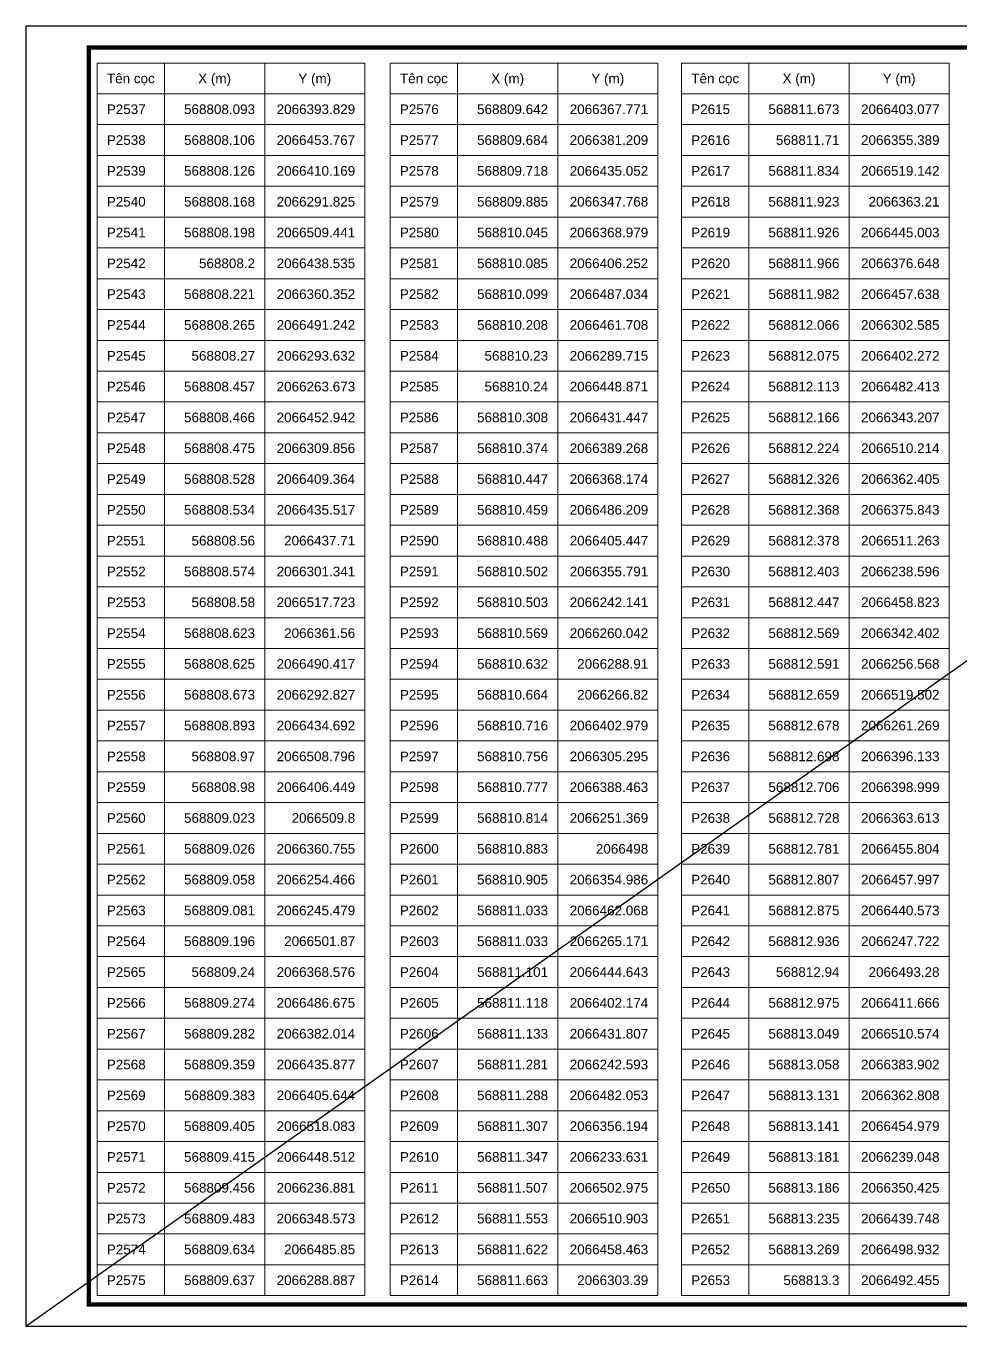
# Model space of a CAD drawing. Header units: millimetres. Extents: x 0 to 571985, y 0 to 2066666.
# Drawn here: x 569629.46 to 569650.8, y 2065223.57 to 2065253.27 of the extents above; entities that cross this region are included whole.
import ezdxf
from ezdxf.enums import TextEntityAlignment as Align

# ---------------------------------------------------------------- set-up
doc = ezdxf.new("R2010")
doc.units = ezdxf.units.MM
doc.linetypes.add('CENTER', pattern=[3, 1.5, -0.5, 0.5, -0.5])
for name, color, linetype, lineweight in [('A-KY HIEU', 34, 'Continuous', 20), ('E- RANH GIOI', 1, 'CENTER', 13), ('kata_net khung', 3, 'Continuous', 20), ('kata_text', 254, 'Continuous', 30)]:
    doc.layers.add(name, color=color, linetype=linetype, lineweight=lineweight)
doc.layers.add('KCS_Plotter', color=11, linetype='Continuous', plot=False)
doc.styles.add('kata_text', font='arial.ttf', dxfattribs={"width": 0.8})

# ---------------------------------------------------------------- blocks, each defined once
blk = doc.blocks.new('A$C33BC4D2A')
at = {"layer": 'A-KY HIEU', "color": 0, "const_width": 1.02}
blk.add_lwpolyline([(14.35, -292.1), (14.35, -4.9), (414.98, -4.9), (414.98, -292.1)], close=True, dxfattribs=at)
at = {"layer": 'Defpoints', "color": 125}
blk.add_lwpolyline([(0, -297), (420, -297), (420, 0), (0, 0)], close=True, dxfattribs=at)

msp = doc.modelspace()

# ---------------------------------------------------------------- linework, layer by layer
at = {"layer": 'kata_net khung'}
for p, q in [((569631.083, 2065252.424), (569637.199, 2065252.424)), ((569631.083, 2065252.424), (569631.083, 2065224.264)), ((569632.623, 2065252.424), (569632.623, 2065251.72)), ((569632.623, 2065252.424), (569632.623, 2065224.264)), ((569634.911, 2065252.424), (569634.911, 2065251.72)), ((569634.911, 2065252.424), (569634.911, 2065224.264)), ((569637.199, 2065252.424), (569637.199, 2065251.72)), ((569637.199, 2065252.424), (569637.199, 2065224.264)), ((569637.78, 2065252.424), (569643.896, 2065252.424)), ((569637.78, 2065252.424), (569643.896, 2065252.424)), ((569637.78, 2065252.424), (569637.78, 2065251.72)), ((569637.78, 2065252.424), (569637.78, 2065224.264)), ((569639.32, 2065252.424), (569639.32, 2065251.72)), ((569639.32, 2065252.424), (569639.32, 2065224.264)), ((569641.608, 2065252.424), (569641.608, 2065251.72)), ((569641.608, 2065252.424), (569641.608, 2065224.264)), ((569643.896, 2065252.424), (569643.896, 2065251.72)), ((569643.896, 2065252.424), (569643.896, 2065224.264)), ((569644.438, 2065252.424), (569650.554, 2065252.424)), ((569644.438, 2065252.424), (569650.554, 2065252.424)), ((569644.438, 2065252.424), (569650.554, 2065252.424)), ((569644.438, 2065252.424), (569644.438, 2065224.264)), ((569645.978, 2065252.424), (569645.978, 2065251.72)), ((569645.978, 2065252.424), (569645.978, 2065224.264)), ((569648.266, 2065252.424), (569648.266, 2065251.72)), ((569648.266, 2065252.424), (569648.266, 2065224.264)), ((569650.554, 2065252.424), (569650.554, 2065251.72)), ((569650.554, 2065252.424), (569650.554, 2065224.264)), ((569631.083, 2065251.72), (569637.199, 2065251.72)), ((569631.083, 2065251.72), (569637.199, 2065251.72)), ((569631.083, 2065251.72), (569637.199, 2065251.72)), ((569631.083, 2065251.72), (569637.199, 2065251.72)), ((569637.78, 2065251.72), (569643.896, 2065251.72)), ((569637.78, 2065251.72), (569643.896, 2065251.72)), ((569637.78, 2065251.72), (569643.896, 2065251.72)), ((569644.438, 2065251.72), (569650.554, 2065251.72)), ((569644.438, 2065251.72), (569650.554, 2065251.72)), ((569644.438, 2065251.72), (569650.554, 2065251.72)), ((569644.438, 2065251.72), (569650.554, 2065251.72)), ((569631.083, 2065251.016), (569637.199, 2065251.016)), ((569637.78, 2065251.016), (569643.896, 2065251.016)), ((569644.438, 2065251.016), (569650.554, 2065251.016)), ((569631.083, 2065250.312), (569637.199, 2065250.312)), ((569637.78, 2065250.312), (569643.896, 2065250.312)), ((569644.438, 2065250.312), (569650.554, 2065250.312)), ((569631.083, 2065249.608), (569637.199, 2065249.608)), ((569637.78, 2065249.608), (569643.896, 2065249.608)), ((569644.438, 2065249.608), (569650.554, 2065249.608)), ((569631.083, 2065248.904), (569637.199, 2065248.904)), ((569637.78, 2065248.904), (569643.896, 2065248.904)), ((569644.438, 2065248.904), (569650.554, 2065248.904)), ((569631.083, 2065248.2), (569637.199, 2065248.2)), ((569637.78, 2065248.2), (569643.896, 2065248.2)), ((569644.438, 2065248.2), (569650.554, 2065248.2)), ((569631.083, 2065247.496), (569637.199, 2065247.496)), ((569637.78, 2065247.496), (569643.896, 2065247.496)), ((569644.438, 2065247.496), (569650.554, 2065247.496)), ((569631.083, 2065246.792), (569637.199, 2065246.792)), ((569637.78, 2065246.792), (569643.896, 2065246.792)), ((569644.438, 2065246.792), (569650.554, 2065246.792)), ((569631.083, 2065246.088), (569637.199, 2065246.088)), ((569637.78, 2065246.088), (569643.896, 2065246.088)), ((569644.438, 2065246.088), (569650.554, 2065246.088)), ((569631.083, 2065245.384), (569637.199, 2065245.384)), ((569637.78, 2065245.384), (569643.896, 2065245.384)), ((569644.438, 2065245.384), (569650.554, 2065245.384)), ((569631.083, 2065244.68), (569637.199, 2065244.68)), ((569637.78, 2065244.68), (569643.896, 2065244.68)), ((569644.438, 2065244.68), (569650.554, 2065244.68)), ((569631.083, 2065243.976), (569637.199, 2065243.976)), ((569637.78, 2065243.976), (569643.896, 2065243.976)), ((569644.438, 2065243.976), (569650.554, 2065243.976)), ((569631.083, 2065243.272), (569637.199, 2065243.272)), ((569637.78, 2065243.272), (569643.896, 2065243.272)), ((569644.438, 2065243.272), (569650.554, 2065243.272)), ((569631.083, 2065242.568), (569637.199, 2065242.568)), ((569637.78, 2065242.568), (569643.896, 2065242.568)), ((569644.438, 2065242.568), (569650.554, 2065242.568)), ((569631.083, 2065241.864), (569637.199, 2065241.864)), ((569637.78, 2065241.864), (569643.896, 2065241.864)), ((569644.438, 2065241.864), (569650.554, 2065241.864)), ((569631.083, 2065241.16), (569637.199, 2065241.16)), ((569637.78, 2065241.16), (569643.896, 2065241.16)), ((569644.438, 2065241.16), (569650.554, 2065241.16)), ((569631.083, 2065240.456), (569637.199, 2065240.456)), ((569637.78, 2065240.456), (569643.896, 2065240.456)), ((569644.438, 2065240.456), (569650.554, 2065240.456)), ((569631.083, 2065239.752), (569637.199, 2065239.752)), ((569637.78, 2065239.752), (569643.896, 2065239.752)), ((569644.438, 2065239.752), (569650.554, 2065239.752)), ((569631.083, 2065239.048), (569637.199, 2065239.048)), ((569637.78, 2065239.048), (569643.896, 2065239.048)), ((569644.438, 2065239.048), (569650.554, 2065239.048)), ((569631.083, 2065238.344), (569637.199, 2065238.344)), ((569637.78, 2065238.344), (569643.896, 2065238.344)), ((569644.438, 2065238.344), (569650.554, 2065238.344)), ((569631.083, 2065237.64), (569637.199, 2065237.64)), ((569637.78, 2065237.64), (569643.896, 2065237.64)), ((569644.438, 2065237.64), (569650.554, 2065237.64)), ((569631.083, 2065236.936), (569637.199, 2065236.936)), ((569637.78, 2065236.936), (569643.896, 2065236.936)), ((569644.438, 2065236.936), (569650.554, 2065236.936)), ((569631.083, 2065236.232), (569637.199, 2065236.232)), ((569637.78, 2065236.232), (569643.896, 2065236.232)), ((569644.438, 2065236.232), (569650.554, 2065236.232)), ((569631.083, 2065235.528), (569637.199, 2065235.528)), ((569637.78, 2065235.528), (569643.896, 2065235.528)), ((569644.438, 2065235.528), (569650.554, 2065235.528)), ((569631.083, 2065234.824), (569637.199, 2065234.824)), ((569637.78, 2065234.824), (569643.896, 2065234.824)), ((569644.438, 2065234.824), (569650.554, 2065234.824)), ((569631.083, 2065234.12), (569637.199, 2065234.12)), ((569637.78, 2065234.12), (569643.896, 2065234.12)), ((569644.438, 2065234.12), (569650.554, 2065234.12)), ((569631.083, 2065233.416), (569637.199, 2065233.416)), ((569637.78, 2065233.416), (569643.896, 2065233.416)), ((569644.438, 2065233.416), (569650.554, 2065233.416)), ((569631.083, 2065232.712), (569637.199, 2065232.712)), ((569637.78, 2065232.712), (569643.896, 2065232.712)), ((569644.438, 2065232.712), (569650.554, 2065232.712)), ((569631.083, 2065232.008), (569637.199, 2065232.008)), ((569637.78, 2065232.008), (569643.896, 2065232.008)), ((569644.438, 2065232.008), (569650.554, 2065232.008)), ((569631.083, 2065231.304), (569637.199, 2065231.304)), ((569637.78, 2065231.304), (569643.896, 2065231.304)), ((569644.438, 2065231.304), (569650.554, 2065231.304)), ((569631.083, 2065230.6), (569637.199, 2065230.6)), ((569637.78, 2065230.6), (569643.896, 2065230.6)), ((569644.438, 2065230.6), (569650.554, 2065230.6)), ((569631.083, 2065229.896), (569637.199, 2065229.896)), ((569637.78, 2065229.896), (569643.896, 2065229.896)), ((569644.438, 2065229.896), (569650.554, 2065229.896)), ((569631.083, 2065229.192), (569637.199, 2065229.192)), ((569637.78, 2065229.192), (569643.896, 2065229.192)), ((569644.438, 2065229.192), (569650.554, 2065229.192)), ((569631.083, 2065228.488), (569637.199, 2065228.488)), ((569637.78, 2065228.488), (569643.896, 2065228.488)), ((569644.438, 2065228.488), (569650.554, 2065228.488)), ((569631.083, 2065227.784), (569637.199, 2065227.784)), ((569637.78, 2065227.784), (569643.896, 2065227.784)), ((569644.438, 2065227.784), (569650.554, 2065227.784)), ((569631.083, 2065227.08), (569637.199, 2065227.08)), ((569637.78, 2065227.08), (569643.896, 2065227.08)), ((569644.438, 2065227.08), (569650.554, 2065227.08)), ((569631.083, 2065226.376), (569637.199, 2065226.376)), ((569637.78, 2065226.376), (569643.896, 2065226.376)), ((569644.438, 2065226.376), (569650.554, 2065226.376)), ((569631.083, 2065225.672), (569637.199, 2065225.672)), ((569637.78, 2065225.672), (569643.896, 2065225.672)), ((569644.438, 2065225.672), (569650.554, 2065225.672)), ((569631.083, 2065224.968), (569637.199, 2065224.968)), ((569637.78, 2065224.968), (569643.896, 2065224.968)), ((569644.438, 2065224.968), (569650.554, 2065224.968)), ((569631.083, 2065224.264), (569637.199, 2065224.264)), ((569637.78, 2065224.264), (569643.896, 2065224.264)), ((569644.438, 2065224.264), (569650.554, 2065224.264))]:
    msp.add_line(p, q, dxfattribs=at)
at = {"layer": 'KCS_Plotter'}
msp.add_line((569629.456, 2065223.57), (569671.456, 2065253.27), dxfattribs=at)

# ---------------------------------------------------------------- block references
at = {"layer": 'E- RANH GIOI', "xscale": 0.1, "yscale": 0.1, "zscale": 0.1}
msp.add_blockref('A$C33BC4D2A', (569629.456, 2065253.27), dxfattribs=at)

# ---------------------------------------------------------------- texts
at = {"layer": 'kata_text', "style": 'kata_text'}
for s, p in [('Tên cọc', (569631.853, 2065252.072)), ('X (m)', (569633.767, 2065252.072)), ('Y (m)', (569636.055, 2065252.072)), ('Tên cọc', (569638.55, 2065252.072)), ('X (m)', (569640.464, 2065252.072)), ('Y (m)', (569642.752, 2065252.072)), ('Tên cọc', (569645.208, 2065252.072)), ('X (m)', (569647.122, 2065252.072)), ('Y (m)', (569649.41, 2065252.072))]:
    msp.add_text(s, height=0.22, dxfattribs=at).set_placement(p, align=Align.MIDDLE_CENTER)
for s, p in [('P2537', (569631.303, 2065251.368)), ('P2576', (569638, 2065251.368)), ('P2615', (569644.658, 2065251.368)), ('P2538', (569631.303, 2065250.664)), ('P2577', (569638, 2065250.664)), ('P2616', (569644.658, 2065250.664)), ('P2539', (569631.303, 2065249.96)), ('P2578', (569638, 2065249.96)), ('P2617', (569644.658, 2065249.96)), ('P2540', (569631.303, 2065249.256)), ('P2579', (569638, 2065249.256)), ('P2618', (569644.658, 2065249.256)), ('P2541', (569631.303, 2065248.552)), ('P2580', (569638, 2065248.552)), ('P2619', (569644.658, 2065248.552)), ('P2542', (569631.303, 2065247.848)), ('P2581', (569638, 2065247.848)), ('P2620', (569644.658, 2065247.848)), ('P2543', (569631.303, 2065247.144)), ('P2582', (569638, 2065247.144)), ('P2621', (569644.658, 2065247.144)), ('P2544', (569631.303, 2065246.44)), ('P2583', (569638, 2065246.44)), ('P2622', (569644.658, 2065246.44)), ('P2545', (569631.303, 2065245.736)), ('P2584', (569638, 2065245.736)), ('P2623', (569644.658, 2065245.736)), ('P2546', (569631.303, 2065245.032)), ('P2585', (569638, 2065245.032)), ('P2624', (569644.658, 2065245.032)), ('P2547', (569631.303, 2065244.328)), ('P2586', (569638, 2065244.328)), ('P2625', (569644.658, 2065244.328)), ('P2548', (569631.303, 2065243.624)), ('P2587', (569638, 2065243.624)), ('P2626', (569644.658, 2065243.624)), ('P2549', (569631.303, 2065242.92)), ('P2588', (569638, 2065242.92)), ('P2627', (569644.658, 2065242.92)), ('P2550', (569631.303, 2065242.216)), ('P2589', (569638, 2065242.216)), ('P2628', (569644.658, 2065242.216)), ('P2551', (569631.303, 2065241.512)), ('P2590', (569638, 2065241.512)), ('P2629', (569644.658, 2065241.512)), ('P2552', (569631.303, 2065240.808)), ('P2591', (569638, 2065240.808)), ('P2630', (569644.658, 2065240.808)), ('P2553', (569631.303, 2065240.104)), ('P2592', (569638, 2065240.104)), ('P2631', (569644.658, 2065240.104)), ('P2554', (569631.303, 2065239.4)), ('P2593', (569638, 2065239.4)), ('P2632', (569644.658, 2065239.4)), ('P2555', (569631.303, 2065238.696)), ('P2594', (569638, 2065238.696)), ('P2633', (569644.658, 2065238.696)), ('P2556', (569631.303, 2065237.992)), ('P2595', (569638, 2065237.992)), ('P2634', (569644.658, 2065237.992)), ('P2557', (569631.303, 2065237.288)), ('P2596', (569638, 2065237.288)), ('P2635', (569644.658, 2065237.288)), ('P2558', (569631.303, 2065236.584)), ('P2597', (569638, 2065236.584)), ('P2636', (569644.658, 2065236.584)), ('P2559', (569631.303, 2065235.88)), ('P2598', (569638, 2065235.88)), ('P2637', (569644.658, 2065235.88)), ('P2560', (569631.303, 2065235.176)), ('P2599', (569638, 2065235.176)), ('P2638', (569644.658, 2065235.176)), ('P2561', (569631.303, 2065234.472)), ('P2600', (569638, 2065234.472)), ('P2639', (569644.658, 2065234.472)), ('P2562', (569631.303, 2065233.768)), ('P2601', (569638, 2065233.768)), ('P2640', (569644.658, 2065233.768)), ('P2563', (569631.303, 2065233.064)), ('P2602', (569638, 2065233.064)), ('P2641', (569644.658, 2065233.064)), ('P2564', (569631.303, 2065232.36)), ('P2603', (569638, 2065232.36)), ('P2642', (569644.658, 2065232.36)), ('P2565', (569631.303, 2065231.656)), ('P2604', (569638, 2065231.656)), ('P2643', (569644.658, 2065231.656)), ('P2566', (569631.303, 2065230.952)), ('P2605', (569638, 2065230.952)), ('P2644', (569644.658, 2065230.952)), ('P2567', (569631.303, 2065230.248)), ('P2606', (569638, 2065230.248)), ('P2645', (569644.658, 2065230.248)), ('P2568', (569631.303, 2065229.544)), ('P2607', (569638, 2065229.544)), ('P2646', (569644.658, 2065229.544)), ('P2569', (569631.303, 2065228.84)), ('P2608', (569638, 2065228.84)), ('P2647', (569644.658, 2065228.84)), ('P2570', (569631.303, 2065228.136)), ('P2609', (569638, 2065228.136)), ('P2648', (569644.658, 2065228.136)), ('P2571', (569631.303, 2065227.432)), ('P2610', (569638, 2065227.432)), ('P2649', (569644.658, 2065227.432)), ('P2572', (569631.303, 2065226.728)), ('P2611', (569638, 2065226.728)), ('P2650', (569644.658, 2065226.728)), ('P2573', (569631.303, 2065226.024)), ('P2612', (569638, 2065226.024)), ('P2651', (569644.658, 2065226.024)), ('P2574', (569631.303, 2065225.32)), ('P2613', (569638, 2065225.32)), ('P2652', (569644.658, 2065225.32)), ('P2575', (569631.303, 2065224.616)), ('P2614', (569638, 2065224.616)), ('P2653', (569644.658, 2065224.616))]:
    msp.add_text(s, height=0.22, dxfattribs=at).set_placement(p, align=Align.MIDDLE_LEFT)
for s, p in [('568808.093', (569634.691, 2065251.368)), ('2066393.829', (569636.979, 2065251.368)), ('568809.642', (569641.388, 2065251.368)), ('2066367.771', (569643.676, 2065251.368)), ('568811.673', (569648.046, 2065251.368)), ('2066403.077', (569650.334, 2065251.368)), ('568808.106', (569634.691, 2065250.664)), ('2066453.767', (569636.979, 2065250.664)), ('568809.684', (569641.388, 2065250.664)), ('2066381.209', (569643.676, 2065250.664)), ('568811.71', (569648.046, 2065250.664)), ('2066355.389', (569650.334, 2065250.664)), ('568808.126', (569634.691, 2065249.96)), ('2066410.169', (569636.979, 2065249.96)), ('568809.718', (569641.388, 2065249.96)), ('2066435.052', (569643.676, 2065249.96)), ('568811.834', (569648.046, 2065249.96)), ('2066519.142', (569650.334, 2065249.96)), ('568808.168', (569634.691, 2065249.256)), ('2066291.825', (569636.979, 2065249.256)), ('568809.885', (569641.388, 2065249.256)), ('2066347.768', (569643.676, 2065249.256)), ('568811.923', (569648.046, 2065249.256)), ('2066363.21', (569650.334, 2065249.256)), ('568808.198', (569634.691, 2065248.552)), ('2066509.441', (569636.979, 2065248.552)), ('568810.045', (569641.388, 2065248.552)), ('2066368.979', (569643.676, 2065248.552)), ('568811.926', (569648.046, 2065248.552)), ('2066445.003', (569650.334, 2065248.552)), ('568808.2', (569634.691, 2065247.848)), ('2066438.535', (569636.979, 2065247.848)), ('568810.085', (569641.388, 2065247.848)), ('2066406.252', (569643.676, 2065247.848)), ('568811.966', (569648.046, 2065247.848)), ('2066376.648', (569650.334, 2065247.848)), ('568808.221', (569634.691, 2065247.144)), ('2066360.352', (569636.979, 2065247.144)), ('568810.099', (569641.388, 2065247.144)), ('2066487.034', (569643.676, 2065247.144)), ('568811.982', (569648.046, 2065247.144)), ('2066457.638', (569650.334, 2065247.144)), ('568808.265', (569634.691, 2065246.44)), ('2066491.242', (569636.979, 2065246.44)), ('568810.208', (569641.388, 2065246.44)), ('2066461.708', (569643.676, 2065246.44)), ('568812.066', (569648.046, 2065246.44)), ('2066302.585', (569650.334, 2065246.44)), ('568808.27', (569634.691, 2065245.736)), ('2066293.632', (569636.979, 2065245.736)), ('568810.23', (569641.388, 2065245.736)), ('2066289.715', (569643.676, 2065245.736)), ('568812.075', (569648.046, 2065245.736)), ('2066402.272', (569650.334, 2065245.736)), ('568808.457', (569634.691, 2065245.032)), ('2066263.673', (569636.979, 2065245.032)), ('568810.24', (569641.388, 2065245.032)), ('2066448.871', (569643.676, 2065245.032)), ('568812.113', (569648.046, 2065245.032)), ('2066482.413', (569650.334, 2065245.032)), ('568808.466', (569634.691, 2065244.328)), ('2066452.942', (569636.979, 2065244.328)), ('568810.308', (569641.388, 2065244.328)), ('2066431.447', (569643.676, 2065244.328)), ('568812.166', (569648.046, 2065244.328)), ('2066343.207', (569650.334, 2065244.328)), ('568808.475', (569634.691, 2065243.624)), ('2066309.856', (569636.979, 2065243.624)), ('568810.374', (569641.388, 2065243.624)), ('2066389.268', (569643.676, 2065243.624)), ('568812.224', (569648.046, 2065243.624)), ('2066510.214', (569650.334, 2065243.624)), ('568808.528', (569634.691, 2065242.92)), ('2066409.364', (569636.979, 2065242.92)), ('568810.447', (569641.388, 2065242.92)), ('2066368.174', (569643.676, 2065242.92)), ('568812.326', (569648.046, 2065242.92)), ('2066362.405', (569650.334, 2065242.92)), ('568808.534', (569634.691, 2065242.216)), ('2066435.517', (569636.979, 2065242.216)), ('568810.459', (569641.388, 2065242.216)), ('2066486.209', (569643.676, 2065242.216)), ('568812.368', (569648.046, 2065242.216)), ('2066375.843', (569650.334, 2065242.216)), ('568808.56', (569634.691, 2065241.512)), ('2066437.71', (569636.979, 2065241.512)), ('568810.488', (569641.388, 2065241.512)), ('2066405.447', (569643.676, 2065241.512)), ('568812.378', (569648.046, 2065241.512)), ('2066511.263', (569650.334, 2065241.512)), ('568808.574', (569634.691, 2065240.808)), ('2066301.341', (569636.979, 2065240.808)), ('568810.502', (569641.388, 2065240.808)), ('2066355.791', (569643.676, 2065240.808)), ('568812.403', (569648.046, 2065240.808)), ('2066238.596', (569650.334, 2065240.808)), ('568808.58', (569634.691, 2065240.104)), ('2066517.723', (569636.979, 2065240.104)), ('568810.503', (569641.388, 2065240.104)), ('2066242.141', (569643.676, 2065240.104)), ('568812.447', (569648.046, 2065240.104)), ('2066458.823', (569650.334, 2065240.104)), ('568808.623', (569634.691, 2065239.4)), ('2066361.56', (569636.979, 2065239.4)), ('568810.569', (569641.388, 2065239.4)), ('2066260.042', (569643.676, 2065239.4)), ('568812.569', (569648.046, 2065239.4)), ('2066342.402', (569650.334, 2065239.4)), ('568808.625', (569634.691, 2065238.696)), ('2066490.417', (569636.979, 2065238.696)), ('568810.632', (569641.388, 2065238.696)), ('2066288.91', (569643.676, 2065238.696)), ('568812.591', (569648.046, 2065238.696)), ('2066256.568', (569650.334, 2065238.696)), ('568808.673', (569634.691, 2065237.992)), ('2066292.827', (569636.979, 2065237.992)), ('568810.664', (569641.388, 2065237.992)), ('2066266.82', (569643.676, 2065237.992)), ('568812.659', (569648.046, 2065237.992)), ('2066519.502', (569650.334, 2065237.992)), ('568808.893', (569634.691, 2065237.288)), ('2066434.692', (569636.979, 2065237.288)), ('568810.716', (569641.388, 2065237.288)), ('2066402.979', (569643.676, 2065237.288)), ('568812.678', (569648.046, 2065237.288)), ('2066261.269', (569650.334, 2065237.288)), ('568808.97', (569634.691, 2065236.584)), ('2066508.796', (569636.979, 2065236.584)), ('568810.756', (569641.388, 2065236.584)), ('2066305.295', (569643.676, 2065236.584)), ('568812.698', (569648.046, 2065236.584)), ('2066396.133', (569650.334, 2065236.584)), ('568808.98', (569634.691, 2065235.88)), ('2066406.449', (569636.979, 2065235.88)), ('568810.777', (569641.388, 2065235.88)), ('2066388.463', (569643.676, 2065235.88)), ('568812.706', (569648.046, 2065235.88)), ('2066398.999', (569650.334, 2065235.88)), ('568809.023', (569634.691, 2065235.176)), ('2066509.8', (569636.979, 2065235.176)), ('568810.814', (569641.388, 2065235.176)), ('2066251.369', (569643.676, 2065235.176)), ('568812.728', (569648.046, 2065235.176)), ('2066363.613', (569650.334, 2065235.176)), ('568809.026', (569634.691, 2065234.472)), ('2066360.755', (569636.979, 2065234.472)), ('568810.883', (569641.388, 2065234.472)), ('2066498', (569643.676, 2065234.472)), ('568812.781', (569648.046, 2065234.472)), ('2066455.804', (569650.334, 2065234.472)), ('568809.058', (569634.691, 2065233.768)), ('2066254.466', (569636.979, 2065233.768)), ('568810.905', (569641.388, 2065233.768)), ('2066354.986', (569643.676, 2065233.768)), ('568812.807', (569648.046, 2065233.768)), ('2066457.997', (569650.334, 2065233.768)), ('568809.081', (569634.691, 2065233.064)), ('2066245.479', (569636.979, 2065233.064)), ('568811.033', (569641.388, 2065233.064)), ('2066462.068', (569643.676, 2065233.064)), ('568812.875', (569648.046, 2065233.064)), ('2066440.573', (569650.334, 2065233.064)), ('568809.196', (569634.691, 2065232.36)), ('2066501.87', (569636.979, 2065232.36)), ('568811.033', (569641.388, 2065232.36)), ('2066265.171', (569643.676, 2065232.36)), ('568812.936', (569648.046, 2065232.36)), ('2066247.722', (569650.334, 2065232.36)), ('568809.24', (569634.691, 2065231.656)), ('2066368.576', (569636.979, 2065231.656)), ('568811.101', (569641.388, 2065231.656)), ('2066444.643', (569643.676, 2065231.656)), ('568812.94', (569648.046, 2065231.656)), ('2066493.28', (569650.334, 2065231.656)), ('568809.274', (569634.691, 2065230.952)), ('2066486.675', (569636.979, 2065230.952)), ('568811.118', (569641.388, 2065230.952)), ('2066402.174', (569643.676, 2065230.952)), ('568812.975', (569648.046, 2065230.952)), ('2066411.666', (569650.334, 2065230.952)), ('568809.282', (569634.691, 2065230.248)), ('2066382.014', (569636.979, 2065230.248)), ('568811.133', (569641.388, 2065230.248)), ('2066431.807', (569643.676, 2065230.248)), ('568813.049', (569648.046, 2065230.248)), ('2066510.574', (569650.334, 2065230.248)), ('568809.359', (569634.691, 2065229.544)), ('2066435.877', (569636.979, 2065229.544)), ('568811.281', (569641.388, 2065229.544)), ('2066242.593', (569643.676, 2065229.544)), ('568813.058', (569648.046, 2065229.544)), ('2066383.902', (569650.334, 2065229.544)), ('568809.383', (569634.691, 2065228.84)), ('2066405.644', (569636.979, 2065228.84)), ('568811.288', (569641.388, 2065228.84)), ('2066482.053', (569643.676, 2065228.84)), ('568813.131', (569648.046, 2065228.84)), ('2066362.808', (569650.334, 2065228.84)), ('568809.405', (569634.691, 2065228.136)), ('2066518.083', (569636.979, 2065228.136)), ('568811.307', (569641.388, 2065228.136)), ('2066356.194', (569643.676, 2065228.136)), ('568813.141', (569648.046, 2065228.136)), ('2066454.979', (569650.334, 2065228.136)), ('568809.415', (569634.691, 2065227.432)), ('2066448.512', (569636.979, 2065227.432)), ('568811.347', (569641.388, 2065227.432)), ('2066233.631', (569643.676, 2065227.432)), ('568813.181', (569648.046, 2065227.432)), ('2066239.048', (569650.334, 2065227.432)), ('568809.456', (569634.691, 2065226.728)), ('2066236.881', (569636.979, 2065226.728)), ('568811.507', (569641.388, 2065226.728)), ('2066502.975', (569643.676, 2065226.728)), ('568813.186', (569648.046, 2065226.728)), ('2066350.425', (569650.334, 2065226.728)), ('568809.483', (569634.691, 2065226.024)), ('2066348.573', (569636.979, 2065226.024)), ('568811.553', (569641.388, 2065226.024)), ('2066510.903', (569643.676, 2065226.024)), ('568813.235', (569648.046, 2065226.024)), ('2066439.748', (569650.334, 2065226.024)), ('568809.634', (569634.691, 2065225.32)), ('2066485.85', (569636.979, 2065225.32)), ('568811.622', (569641.388, 2065225.32)), ('2066458.463', (569643.676, 2065225.32)), ('568813.269', (569648.046, 2065225.32)), ('2066498.932', (569650.334, 2065225.32)), ('568809.637', (569634.691, 2065224.616)), ('2066288.887', (569636.979, 2065224.616)), ('568811.663', (569641.388, 2065224.616)), ('2066303.39', (569643.676, 2065224.616)), ('568813.3', (569648.046, 2065224.616)), ('2066492.455', (569650.334, 2065224.616))]:
    msp.add_text(s, height=0.22, dxfattribs=at).set_placement(p, align=Align.MIDDLE_RIGHT)

doc.saveas('drawing.dxf')
